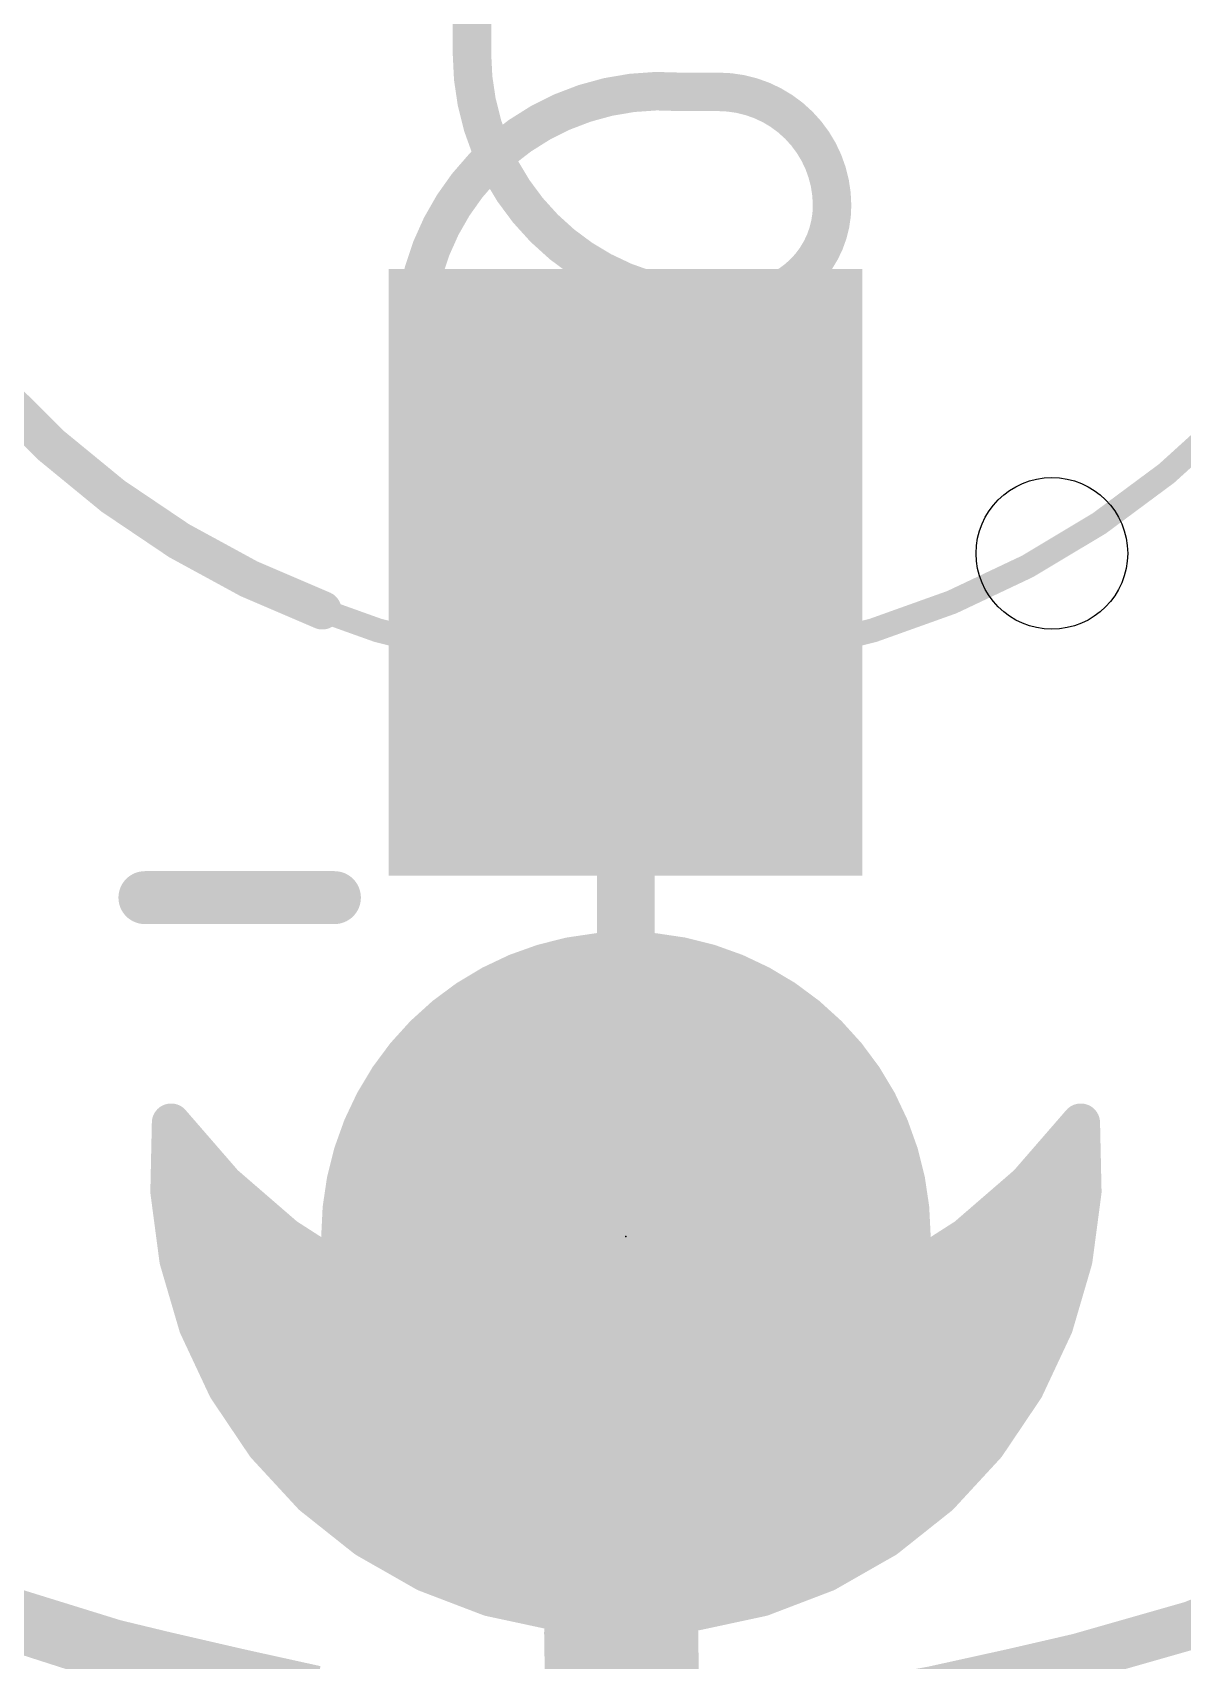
# Model space of a CAD drawing. Extents: x 0 to 107, y -24 to 80.
# Drawn here: x 27.35 to 33.42, y 4.23 to 12.82 of the extents above; entities that cross this region are included whole.
import ezdxf

# ---------------------------------------------------------------- set-up
doc = ezdxf.new("R2010")
doc.units = 0
for name, color, linetype in [('1', 12, 'CONTINUOUS'), ('16', 132, 'CONTINUOUS'), ('17', 110, 'CONTINUOUS'), ('20', 53, 'CONTINUOUS'), ('21', 53, 'CONTINUOUS'), ('22', 53, 'CONTINUOUS'), ('23', 53, 'CONTINUOUS'), ('51', 53, 'CONTINUOUS')]:
    doc.layers.add(name, color=color, linetype=linetype)

# ---------------------------------------------------------------- blocks, each defined once
blk = doc.blocks.new('RECT')
blk.add_solid([(-0.5, -0.5), (0.5, -0.5), (-0.5, 0.5), (0.5, 0.5)])
blk = doc.blocks.new('ROUNDP')
at = {"const_width": 0.5}
blk.add_lwpolyline([(0, -0.25, 1), (0, 0.25, 1), (0, -0.25)], format="xyb", dxfattribs=at)

msp = doc.modelspace()

# ---------------------------------------------------------------- linework, layer by layer
at = {"layer": '1'}
for points, const_width in [([(30.48, 9.97), (31.3974, 9.8808)], 0.3048), ([(30.4824, 9.9676), (30.48, 9.97)], 0.3048), ([(30.4824, 6.4658), (30.4824, 9.9676)], 0.3048), ([(28.0824, 7.0658), (28.0744, 6.7029)], 0.2032), ([(28.3627, 6.7429), (28.0824, 7.0658)], 0.2032), ([(32.8824, 7.0658), (32.6021, 6.7429)], 0.2032), ([(32.8904, 6.7029), (32.8824, 7.0658)], 0.2032), ([(28.079, 6.9088), (28.2187, 6.9088)], 0.2032), ([(32.7461, 6.9088), (32.8859, 6.9088)], 0.2032), ([(28.0744, 6.7029), (28.122, 6.3431)], 0.2032), ([(28.0745, 6.7056), (28.4058, 6.7056)], 0.2032), ([(28.6861, 6.4631), (28.3627, 6.7429)], 0.2032), ([(32.6021, 6.7429), (32.2787, 6.4631)], 0.2032), ([(32.559, 6.7056), (32.8903, 6.7056)], 0.2032), ([(32.8428, 6.3431), (32.8904, 6.7029)], 0.2032), ([(30.4824, 3.8265), (30.4824, 6.4658)], 0.3048), ([(28.1009, 6.5024), (28.6406, 6.5024)], 0.2032), ([(29.0459, 6.2321), (28.6861, 6.4631)], 0.2032), ([(32.2787, 6.4631), (31.9189, 6.2321)], 0.2032), ([(32.3242, 6.5024), (32.8638, 6.5024)], 0.2032), ([(28.122, 6.3431), (28.2241, 5.9948)], 0.2032), ([(32.7407, 5.9948), (32.8428, 6.3431)], 0.2032), ([(28.1349, 6.2992), (28.9413, 6.2992)], 0.2032), ([(32.0235, 6.2992), (32.8299, 6.2992)], 0.2032), ([(29.435, 6.0546), (29.0459, 6.2321)], 0.2032), ([(31.9189, 6.2321), (31.5298, 6.0546)], 0.2032), ([(28.1944, 6.096), (29.3442, 6.096)], 0.2032), ([(31.6206, 6.096), (32.7704, 6.096)], 0.2032), ([(29.8453, 5.9342), (29.435, 6.0546)], 0.2032), ([(31.5298, 6.0546), (31.1195, 5.9342)], 0.2032), ([(28.2241, 5.9948), (28.3781, 5.6662)], 0.2032), ([(30.2686, 5.8734), (29.8453, 5.9342)], 0.2032), ([(31.1195, 5.9342), (30.6962, 5.8734)], 0.2032), ([(32.5867, 5.6662), (32.7407, 5.9948)], 0.2032), ([(28.2719, 5.8928), (30.1337, 5.8928)], 0.2032), ([(30.6962, 5.8734), (30.2686, 5.8734)], 0.2032), ([(30.8311, 5.8928), (32.6929, 5.8928)], 0.2032), ([(28.3672, 5.6896), (32.5976, 5.6896)], 0.2032), ([(28.3781, 5.6662), (28.5807, 5.365)], 0.2032), ([(32.3841, 5.365), (32.5867, 5.6662)], 0.2032), ([(28.499, 5.4864), (32.4658, 5.4864)], 0.2032), ([(28.5807, 5.365), (28.8268, 5.0983)], 0.2032), ([(32.138, 5.0983), (32.3841, 5.365)], 0.2032), ([(28.6562, 5.2832), (32.3086, 5.2832)], 0.2032), ([(28.8268, 5.0983), (29.1109, 4.8724)], 0.2032), ([(28.8499, 5.08), (32.1149, 5.08)], 0.2032), ([(31.8539, 4.8724), (32.138, 5.0983)], 0.2032), ([(29.1053, 4.8768), (31.8595, 4.8768)], 0.2032), ([(29.1109, 4.8724), (29.4262, 4.6925)], 0.2032), ([(31.5386, 4.6925), (31.8539, 4.8724)], 0.2032), ([(29.4262, 4.6925), (29.7652, 4.563)], 0.2032), ([(29.4757, 4.6736), (31.4891, 4.6736)], 0.2032), ([(30.4657, 3.8098), (30.4571, 4.3815)], 0.8128), ([(31.1996, 4.563), (31.5386, 4.6925)], 0.2032), ([(29.7652, 4.563), (30.1201, 4.4868)], 0.2032), ([(30.8447, 4.4868), (31.1996, 4.563)], 0.2032), ([(30.1201, 4.4868), (30.4824, 4.4658)], 0.2032), ([(30.4031, 4.4704), (30.5617, 4.4704)], 0.2032), ([(30.4824, 4.4658), (30.8447, 4.4868)], 0.2032)]:
    msp.add_lwpolyline(points, dxfattribs=dict(at, const_width=const_width))
for points, const_width in [([(30.4874, 10.0458, 1), (30.4726, 9.8942)], 0.1524), ([(30.5339, 10.0239, 1), (30.4261, 9.9161)], 0.1524), ([(30.5586, 9.9676, 1), (30.4062, 9.9676)], 0.1524), ([(30.4285, 9.9137, 1), (30.5363, 10.0215)], 0.1524), ([(31.39, 9.805, 1), (31.4048, 9.9566)], 0.1524), ([(28.1332, 7.0647, 1), (28.0316, 7.0669)], 0.1016), ([(28.1208, 7.0991, 1), (28.044, 7.0325)], 0.1016), ([(32.9332, 7.0669, 1), (32.8316, 7.0647)], 0.1016), ([(32.9208, 7.0325, 1), (32.844, 7.0991)], 0.1016), ([(28.079, 6.9596, 1), (28.079, 6.858)], 0.1016), ([(28.2187, 6.858, 1), (28.2187, 6.9596)], 0.1016), ([(32.7461, 6.9596, 1), (32.7461, 6.858)], 0.1016), ([(32.8859, 6.858, 1), (32.8859, 6.9596)], 0.1016), ([(28.0745, 6.7564, 1), (28.0745, 6.6548)], 0.1016), ([(28.1248, 6.7096, 1), (28.0241, 6.6963)], 0.1016), ([(28.3959, 6.7813, 1), (28.3295, 6.7044)], 0.1016), ([(28.3243, 6.7096, 1), (28.4011, 6.7762)], 0.1016), ([(28.4058, 6.6548, 1), (28.4058, 6.7564)], 0.1016), ([(32.559, 6.7564, 1), (32.559, 6.6548)], 0.1016), ([(32.5637, 6.7762, 1), (32.6405, 6.7096)], 0.1016), ([(32.6353, 6.7044, 1), (32.5689, 6.7813)], 0.1016), ([(32.9407, 6.6963, 1), (32.84, 6.7096)], 0.1016), ([(32.8903, 6.6548, 1), (32.8903, 6.7564)], 0.1016), ([(28.0236, 6.7041, 1), (28.1252, 6.7018)], 0.1016), ([(32.8396, 6.7018, 1), (32.9412, 6.7041)], 0.1016), ([(30.5586, 6.4658, 1), (30.4062, 6.4658)], 0.1524), ([(28.1009, 6.5532, 1), (28.1009, 6.4516)], 0.1016), ([(28.7135, 6.5058, 1), (28.6586, 6.4203)], 0.1016), ([(28.6406, 6.4516, 1), (28.6406, 6.5532)], 0.1016), ([(28.6528, 6.4246, 1), (28.7193, 6.5015)], 0.1016), ([(30.4062, 6.4658, 1), (30.5586, 6.4658)], 0.1524), ([(32.2455, 6.5015, 1), (32.312, 6.4246)], 0.1016), ([(32.3062, 6.4203, 1), (32.2513, 6.5058)], 0.1016), ([(32.3242, 6.5532, 1), (32.3242, 6.4516)], 0.1016), ([(32.8638, 6.4516, 1), (32.8638, 6.5532)], 0.1016), ([(28.1708, 6.3574, 1), (28.0733, 6.3288)], 0.1016), ([(32.8915, 6.3288, 1), (32.794, 6.3574)], 0.1016), ([(28.0717, 6.3365, 1), (28.1724, 6.3498)], 0.1016), ([(28.1349, 6.35, 1), (28.1349, 6.2484)], 0.1016), ([(28.9413, 6.2484, 1), (28.9413, 6.35)], 0.1016), ([(32.0235, 6.35, 1), (32.0235, 6.2484)], 0.1016), ([(32.7924, 6.3498, 1), (32.8931, 6.3365)], 0.1016), ([(32.8299, 6.2484, 1), (32.8299, 6.35)], 0.1016), ([(29.067, 6.2783, 1), (29.0249, 6.1858)], 0.1016), ([(29.0185, 6.1893, 1), (29.0734, 6.2748)], 0.1016), ([(31.8914, 6.2748, 1), (31.9463, 6.1893)], 0.1016), ([(31.9399, 6.1858, 1), (31.8978, 6.2783)], 0.1016), ([(28.1944, 6.1468, 1), (28.1944, 6.0452)], 0.1016), ([(29.3442, 6.0452, 1), (29.3442, 6.1468)], 0.1016), ([(31.6206, 6.1468, 1), (31.6206, 6.0452)], 0.1016), ([(32.7704, 6.0452, 1), (32.7704, 6.1468)], 0.1016), ([(29.4493, 6.1033, 1), (29.4207, 6.0058)], 0.1016), ([(29.4139, 6.0084, 1), (29.4561, 6.1008)], 0.1016), ([(31.5087, 6.1008, 1), (31.5509, 6.0084)], 0.1016), ([(31.5441, 6.0058, 1), (31.5155, 6.1033)], 0.1016), ([(28.2701, 6.0164, 1), (28.1781, 5.9733)], 0.1016), ([(28.1753, 5.9805, 1), (28.2728, 6.0091)], 0.1016), ([(29.8525, 5.9845, 1), (29.8381, 5.8839)], 0.1016), ([(29.831, 5.8855, 1), (29.8596, 5.983)], 0.1016), ([(31.1052, 5.983, 1), (31.1338, 5.8855)], 0.1016), ([(31.1267, 5.8839, 1), (31.1123, 5.9845)], 0.1016), ([(32.692, 6.0091, 1), (32.7895, 5.9805)], 0.1016), ([(32.7867, 5.9733, 1), (32.6947, 6.0164)], 0.1016), ([(28.2719, 5.9436, 1), (28.2719, 5.842)], 0.1016), ([(30.1337, 5.842, 1), (30.1337, 5.9436)], 0.1016), ([(30.2686, 5.9242, 1), (30.2686, 5.8226)], 0.1016), ([(30.2614, 5.8231, 1), (30.2758, 5.9237)], 0.1016), ([(30.689, 5.9237, 1), (30.7034, 5.8231)], 0.1016), ([(30.6962, 5.8226, 1), (30.6962, 5.9242)], 0.1016), ([(30.8311, 5.9436, 1), (30.8311, 5.842)], 0.1016), ([(32.6929, 5.842, 1), (32.6929, 5.9436)], 0.1016), ([(28.3672, 5.7404, 1), (28.3672, 5.6388)], 0.1016), ([(28.4203, 5.6945, 1), (28.336, 5.6379)], 0.1016), ([(32.6288, 5.6379, 1), (32.5445, 5.6945)], 0.1016), ([(32.5976, 5.6388, 1), (32.5976, 5.7404)], 0.1016), ([(28.3321, 5.6446, 1), (28.4241, 5.6878)], 0.1016), ([(32.5407, 5.6878, 1), (32.6327, 5.6446)], 0.1016), ([(28.499, 5.5372, 1), (28.499, 5.4356)], 0.1016), ([(32.4658, 5.4356, 1), (32.4658, 5.5372)], 0.1016), ([(28.618, 5.3995, 1), (28.5433, 5.3305)], 0.1016), ([(28.5385, 5.3367, 1), (28.6228, 5.3934)], 0.1016), ([(32.342, 5.3934, 1), (32.4263, 5.3367)], 0.1016), ([(32.4215, 5.3305, 1), (32.3468, 5.3995)], 0.1016), ([(28.6562, 5.334, 1), (28.6562, 5.2324)], 0.1016), ([(32.3086, 5.2324, 1), (32.3086, 5.334)], 0.1016), ([(28.8585, 5.1381, 1), (28.7952, 5.0586)], 0.1016), ([(28.7895, 5.0639, 1), (28.8642, 5.1328)], 0.1016), ([(28.8499, 5.1308, 1), (28.8499, 5.0292)], 0.1016), ([(32.1006, 5.1328, 1), (32.1753, 5.0639)], 0.1016), ([(32.1696, 5.0586, 1), (32.1063, 5.1381)], 0.1016), ([(32.1149, 5.0292, 1), (32.1149, 5.1308)], 0.1016), ([(29.1053, 4.9276, 1), (29.1053, 4.826)], 0.1016), ([(29.1361, 4.9165, 1), (29.0857, 4.8283)], 0.1016), ([(29.0793, 4.8326, 1), (29.1425, 4.9121)], 0.1016), ([(31.8223, 4.9121, 1), (31.8855, 4.8326)], 0.1016), ([(31.8791, 4.8283, 1), (31.8287, 4.9165)], 0.1016), ([(31.8595, 4.826, 1), (31.8595, 4.9276)], 0.1016), ([(29.4443, 4.74, 1), (29.408, 4.6451)], 0.1016), ([(29.401, 4.6484, 1), (29.4513, 4.7367)], 0.1016), ([(29.4757, 4.7244, 1), (29.4757, 4.6228)], 0.1016), ([(30.6603, 4.3846, 1), (30.2539, 4.3784)], 0.4064), ([(31.5135, 4.7367, 1), (31.5638, 4.6484)], 0.1016), ([(31.4891, 4.6228, 1), (31.4891, 4.7244)], 0.1016), ([(31.5568, 4.6451, 1), (31.5205, 4.74)], 0.1016), ([(29.7759, 4.6127, 1), (29.7545, 4.5133)], 0.1016), ([(29.7471, 4.5156, 1), (29.7833, 4.6105)], 0.1016), ([(31.1815, 4.6105, 1), (31.2177, 4.5156)], 0.1016), ([(31.2103, 4.5133, 1), (31.1889, 4.6127)], 0.1016), ([(30.123, 4.5375, 1), (30.1171, 4.4361)], 0.1016), ([(30.1094, 4.4372, 1), (30.1307, 4.5365)], 0.1016), ([(30.4031, 4.5212, 1), (30.4031, 4.4196)], 0.1016), ([(30.4795, 4.5165, 1), (30.4853, 4.4151)], 0.1016), ([(30.4795, 4.4151, 1), (30.4853, 4.5165)], 0.1016), ([(30.5617, 4.4196, 1), (30.5617, 4.5212)], 0.1016), ([(30.8341, 4.5365, 1), (30.8554, 4.4372)], 0.1016), ([(30.8477, 4.4361, 1), (30.8418, 4.5375)], 0.1016)]:
    msp.add_lwpolyline(points, format="xyb", dxfattribs=dict(at, const_width=const_width))
at = {"layer": '16'}
for points, const_width in [([(21.858, 8.7868, 0.4142), (35.2164, 5.2074)], 0.254), ([(28.1332, 7.0647, 1), (28.0316, 7.0669)], 0.1016), ([(28.1208, 7.0991, 1), (28.044, 7.0325)], 0.1016), ([(32.9332, 7.0669, 1), (32.8316, 7.0647)], 0.1016), ([(32.9208, 7.0325, 1), (32.844, 7.0991)], 0.1016), ([(28.0789, 6.9596, 1), (28.0789, 6.858)], 0.1016), ([(28.2187, 6.858, 1), (28.2187, 6.9596)], 0.1016), ([(32.7461, 6.9596, 1), (32.7461, 6.858)], 0.1016), ([(32.8859, 6.858, 1), (32.8859, 6.9596)], 0.1016), ([(28.0745, 6.7564, 1), (28.0745, 6.6548)], 0.1016), ([(28.1248, 6.7096, 1), (28.0241, 6.6963)], 0.1016), ([(28.3959, 6.7813, 1), (28.3295, 6.7044)], 0.1016), ([(28.3243, 6.7096, 1), (28.4011, 6.7762)], 0.1016), ([(28.4058, 6.6548, 1), (28.4058, 6.7564)], 0.1016), ([(32.559, 6.7564, 1), (32.559, 6.6548)], 0.1016), ([(32.5637, 6.7762, 1), (32.6405, 6.7096)], 0.1016), ([(32.6353, 6.7044, 1), (32.5689, 6.7813)], 0.1016), ([(32.9407, 6.6963, 1), (32.84, 6.7096)], 0.1016), ([(32.8903, 6.6548, 1), (32.8903, 6.7564)], 0.1016), ([(28.0236, 6.7041, 1), (28.1252, 6.7018)], 0.1016), ([(32.8396, 6.7018, 1), (32.9412, 6.7041)], 0.1016), ([(28.101, 6.5532, 1), (28.101, 6.4516)], 0.1016), ([(28.7135, 6.5058, 1), (28.6586, 6.4203)], 0.1016), ([(28.6406, 6.4516, 1), (28.6406, 6.5532)], 0.1016), ([(28.6528, 6.4246, 1), (28.7193, 6.5015)], 0.1016), ([(32.2455, 6.5015, 1), (32.312, 6.4246)], 0.1016), ([(32.3062, 6.4203, 1), (32.2513, 6.5058)], 0.1016), ([(32.3242, 6.5532, 1), (32.3242, 6.4516)], 0.1016), ([(32.8639, 6.4516, 1), (32.8639, 6.5532)], 0.1016), ([(28.1708, 6.3574, 1), (28.0733, 6.3288)], 0.1016), ([(32.8915, 6.3288, 1), (32.794, 6.3574)], 0.1016), ([(28.0717, 6.3365, 1), (28.1724, 6.3498)], 0.1016), ([(28.1349, 6.35, 1), (28.1349, 6.2484)], 0.1016), ([(28.9413, 6.2484, 1), (28.9413, 6.35)], 0.1016), ([(32.0235, 6.35, 1), (32.0235, 6.2484)], 0.1016), ([(32.7924, 6.3498, 1), (32.8931, 6.3365)], 0.1016), ([(32.8299, 6.2484, 1), (32.8299, 6.35)], 0.1016), ([(29.067, 6.2783, 1), (29.0249, 6.1858)], 0.1016), ([(29.0185, 6.1893, 1), (29.0734, 6.2748)], 0.1016), ([(31.8914, 6.2748, 1), (31.9463, 6.1893)], 0.1016), ([(31.9399, 6.1858, 1), (31.8978, 6.2783)], 0.1016), ([(28.1944, 6.1468, 1), (28.1944, 6.0452)], 0.1016), ([(29.3442, 6.0452, 1), (29.3442, 6.1468)], 0.1016), ([(31.6206, 6.1468, 1), (31.6206, 6.0452)], 0.1016), ([(32.7704, 6.0452, 1), (32.7704, 6.1468)], 0.1016), ([(29.4493, 6.1033, 1), (29.4207, 6.0058)], 0.1016), ([(29.4139, 6.0084, 1), (29.4561, 6.1008)], 0.1016), ([(31.5087, 6.1008, 1), (31.5509, 6.0084)], 0.1016), ([(31.5441, 6.0058, 1), (31.5155, 6.1033)], 0.1016), ([(28.2701, 6.0164, 1), (28.1781, 5.9733)], 0.1016), ([(28.1753, 5.9805, 1), (28.2728, 6.0091)], 0.1016), ([(29.8525, 5.9845, 1), (29.8381, 5.8839)], 0.1016), ([(29.831, 5.8855, 1), (29.8596, 5.983)], 0.1016), ([(31.1052, 5.983, 1), (31.1338, 5.8855)], 0.1016), ([(31.1267, 5.8839, 1), (31.1123, 5.9845)], 0.1016), ([(32.692, 6.0091, 1), (32.7895, 5.9805)], 0.1016), ([(32.7867, 5.9733, 1), (32.6947, 6.0164)], 0.1016), ([(28.2719, 5.9436, 1), (28.2719, 5.842)], 0.1016), ([(30.1337, 5.842, 1), (30.1337, 5.9436)], 0.1016), ([(30.2686, 5.9242, 1), (30.2686, 5.8226)], 0.1016), ([(30.2614, 5.8231, 1), (30.2758, 5.9237)], 0.1016), ([(30.689, 5.9237, 1), (30.7034, 5.8231)], 0.1016), ([(30.6962, 5.8226, 1), (30.6962, 5.9242)], 0.1016), ([(30.8311, 5.9436, 1), (30.8311, 5.842)], 0.1016), ([(32.6929, 5.842, 1), (32.6929, 5.9436)], 0.1016), ([(28.3672, 5.7404, 1), (28.3672, 5.6388)], 0.1016), ([(28.4203, 5.6945, 1), (28.336, 5.6379)], 0.1016), ([(32.6288, 5.6379, 1), (32.5445, 5.6945)], 0.1016), ([(32.5976, 5.6388, 1), (32.5976, 5.7404)], 0.1016), ([(28.3321, 5.6446, 1), (28.4241, 5.6878)], 0.1016), ([(32.5407, 5.6878, 1), (32.6327, 5.6446)], 0.1016), ([(28.499, 5.5372, 1), (28.499, 5.4356)], 0.1016), ([(32.4658, 5.4356, 1), (32.4658, 5.5372)], 0.1016), ([(28.618, 5.3995, 1), (28.5433, 5.3305)], 0.1016), ([(28.5385, 5.3367, 1), (28.6228, 5.3934)], 0.1016), ([(32.342, 5.3934, 1), (32.4263, 5.3367)], 0.1016), ([(32.4215, 5.3305, 1), (32.3468, 5.3995)], 0.1016), ([(28.6562, 5.334, 1), (28.6562, 5.2324)], 0.1016), ([(32.3086, 5.2324, 1), (32.3086, 5.334)], 0.1016), ([(28.8585, 5.1381, 1), (28.7952, 5.0586)], 0.1016), ([(28.7895, 5.0639, 1), (28.8642, 5.1328)], 0.1016), ([(28.8499, 5.1308, 1), (28.8499, 5.0292)], 0.1016), ([(32.1006, 5.1328, 1), (32.1753, 5.0639)], 0.1016), ([(32.1696, 5.0586, 1), (32.1063, 5.1381)], 0.1016), ([(32.1149, 5.0292, 1), (32.1149, 5.1308)], 0.1016), ([(29.1054, 4.9276, 1), (29.1054, 4.826)], 0.1016), ([(29.1361, 4.9165, 1), (29.0857, 4.8283)], 0.1016), ([(29.0793, 4.8326, 1), (29.1425, 4.9121)], 0.1016), ([(31.8223, 4.9121, 1), (31.8855, 4.8326)], 0.1016), ([(31.8791, 4.8283, 1), (31.8287, 4.9165)], 0.1016), ([(31.8595, 4.826, 1), (31.8595, 4.9276)], 0.1016), ([(29.4443, 4.74, 1), (29.408, 4.6451)], 0.1016), ([(29.401, 4.6484, 1), (29.4513, 4.7367)], 0.1016), ([(29.4757, 4.7244, 1), (29.4757, 4.6228)], 0.1016), ([(31.5135, 4.7367, 1), (31.5638, 4.6484)], 0.1016), ([(31.4891, 4.6228, 1), (31.4891, 4.7244)], 0.1016), ([(31.5568, 4.6451, 1), (31.5205, 4.74)], 0.1016), ([(29.7759, 4.6127, 1), (29.7545, 4.5133)], 0.1016), ([(29.7471, 4.5156, 1), (29.7833, 4.6105)], 0.1016), ([(31.1815, 4.6105, 1), (31.2177, 4.5156)], 0.1016), ([(31.2103, 4.5133, 1), (31.1889, 4.6127)], 0.1016), ([(30.123, 4.5375, 1), (30.1171, 4.4361)], 0.1016), ([(30.1094, 4.4372, 1), (30.1307, 4.5365)], 0.1016), ([(30.4032, 4.5212, 1), (30.4032, 4.4196)], 0.1016), ([(30.4795, 4.5165, 1), (30.4853, 4.4151)], 0.1016), ([(30.4795, 4.4151, 1), (30.4853, 4.5165)], 0.1016), ([(30.5617, 4.4196, 1), (30.5617, 4.5212)], 0.1016), ([(30.8341, 4.5365, 1), (30.8554, 4.4372)], 0.1016), ([(30.8477, 4.4361, 1), (30.8418, 4.5375)], 0.1016)]:
    msp.add_lwpolyline(points, format="xyb", dxfattribs=dict(at, const_width=const_width))
at = {"layer": '16', "const_width": 0.2032}
for points in [[(28.0744, 6.7029), (28.0824, 7.0658)], [(28.0824, 7.0658), (28.3627, 6.7429)], [(32.6021, 6.7429), (32.8824, 7.0658)], [(32.8824, 7.0658), (32.8904, 6.7029)], [(28.0789, 6.9088), (28.2187, 6.9088)], [(32.7461, 6.9088), (32.8859, 6.9088)], [(28.122, 6.3431), (28.0744, 6.7029)], [(28.0745, 6.7056), (28.4058, 6.7056)], [(28.3627, 6.7429), (28.6861, 6.4631)], [(32.2787, 6.4631), (32.6021, 6.7429)], [(32.559, 6.7056), (32.8903, 6.7056)], [(32.8904, 6.7029), (32.8428, 6.3431)], [(28.101, 6.5024), (28.6406, 6.5024)], [(28.6861, 6.4631), (29.0459, 6.2321)], [(31.9189, 6.2321), (32.2787, 6.4631)], [(32.3242, 6.5024), (32.8639, 6.5024)], [(28.2241, 5.9948), (28.122, 6.3431)], [(32.8428, 6.3431), (32.7407, 5.9948)], [(28.1349, 6.2992), (28.9413, 6.2992)], [(32.0235, 6.2992), (32.8299, 6.2992)], [(29.0459, 6.2321), (29.435, 6.0546)], [(31.5298, 6.0546), (31.9189, 6.2321)], [(28.1944, 6.096), (29.3442, 6.096)], [(31.6206, 6.096), (32.7704, 6.096)], [(29.435, 6.0546), (29.8453, 5.9342)], [(31.1195, 5.9342), (31.5298, 6.0546)], [(28.3781, 5.6662), (28.2241, 5.9948)], [(29.8453, 5.9342), (30.2686, 5.8734)], [(30.6962, 5.8734), (31.1195, 5.9342)], [(32.7407, 5.9948), (32.5867, 5.6662)], [(28.2719, 5.8928), (30.1337, 5.8928)], [(30.2686, 5.8734), (30.6962, 5.8734)], [(30.8311, 5.8928), (32.6929, 5.8928)], [(28.3672, 5.6896), (32.5976, 5.6896)], [(28.5807, 5.365), (28.3781, 5.6662)], [(32.5867, 5.6662), (32.3841, 5.365)], [(28.499, 5.4864), (32.4658, 5.4864)], [(28.8268, 5.0983), (28.5807, 5.365)], [(32.3841, 5.365), (32.138, 5.0983)], [(28.6562, 5.2832), (32.3086, 5.2832)], [(29.1109, 4.8724), (28.8268, 5.0983)], [(28.8499, 5.08), (32.1149, 5.08)], [(32.138, 5.0983), (31.8539, 4.8724)], [(29.1054, 4.8768), (31.8595, 4.8768)], [(29.4262, 4.6925), (29.1109, 4.8724)], [(31.8539, 4.8724), (31.5386, 4.6925)], [(29.7652, 4.563), (29.4262, 4.6925)], [(29.4757, 4.6736), (31.4891, 4.6736)], [(31.5386, 4.6925), (31.1996, 4.563)], [(30.1201, 4.4868), (29.7652, 4.563)], [(31.1996, 4.563), (30.8447, 4.4868)], [(30.4824, 4.4658), (30.1201, 4.4868)], [(30.4032, 4.4704), (30.5617, 4.4704)], [(30.8447, 4.4868), (30.4824, 4.4658)]]:
    msp.add_lwpolyline(points, dxfattribs=at)
at = {"layer": '20'}
for points, const_width in [([(23.8506, 6.477, 0.1283), (27.7876, 4.3435)], 0.2032), ([(33.1724, 4.3435, 0.1283), (37.1094, 6.477)], 0.2032), ([(33.1724, 4.3434, 0.1283), (37.1094, 6.4769)], 0.2032), ([(25.9334, 5.0546, 0.0493), (27.7877, 4.3434)], 0.2032), ([(25.9334, 5.0546, 0.0493), (27.6606, 4.3688)], 0.2032), ([(27.6504, 4.3764, 0.0074), (28.8493, 4.0996)], 0.2032), ([(27.6626, 4.4257, 1), (27.6382, 4.3271)], 0.1016), ([(27.6466, 4.32, 1), (27.6746, 4.4176)], 0.1016), ([(32.1107, 4.0996, 0.0074), (33.3096, 4.3764)], 0.2032), ([(33.3218, 4.3271, 1), (33.2974, 4.4257)], 0.1016), ([(27.7743, 4.2944, 1), (27.8011, 4.3924)], 0.1016), ([(27.7755, 4.2942, 1), (27.7997, 4.3928)], 0.1016), ([(33.1603, 4.3928, 1), (33.1845, 4.2942)], 0.1016), ([(33.1603, 4.3927, 1), (33.1845, 4.2941)], 0.1016)]:
    msp.add_lwpolyline(points, format="xyb", dxfattribs=dict(at, const_width=const_width))
msp.add_circle((32.73, 10.07), 0.4, dxfattribs=at)
at = {"layer": '21'}
for points, const_width in [([(26.162, 15.24, 0.3946), (28.88, 9.77)], 0.2032), ([(28.8622, 9.7224, 1), (28.8978, 9.8176)], 0.1016), ([(27.9442, 8.3235, 1), (27.9442, 8.1838)], 0.1397), ([(28.9441, 8.1838, 1), (28.9441, 8.3235)], 0.1397)]:
    msp.add_lwpolyline(points, format="xyb", dxfattribs=dict(at, const_width=const_width))
at = {"layer": '21', "const_width": 0.2794}
msp.add_lwpolyline([(27.9442, 8.2536), (28.9441, 8.2536)], dxfattribs=at)
at = {"layer": '22', "const_width": 0.2032}
for points in [[(29.67, 12.705), (29.67, 13.505)], [(30.97, 12.505), (30.77, 12.505)], [(31.07, 11.405), (30.97, 11.405)]]:
    msp.add_lwpolyline(points, dxfattribs=at)
at = {"layer": '22'}
for points, const_width in [([(29.67, 12.705, 0.4142), (30.97, 11.405)], 0.2032), ([(29.7208, 12.705, 1), (29.6192, 12.705)], 0.1016), ([(29.6192, 12.705, 1), (29.7208, 12.705)], 0.1016), ([(30.77, 12.505, 0.4142), (29.37, 11.305)], 0.2032), ([(30.77, 12.5558, 1), (30.77, 12.4542)], 0.1016), ([(30.7661, 12.4543, 1), (30.7739, 12.5557)], 0.1016), ([(31.57, 11.905, 0.4142), (30.97, 12.505)], 0.2032), ([(30.97, 12.5558, 1), (30.97, 12.4542)], 0.1016), ([(30.97, 12.4542, 1), (30.97, 12.5558)], 0.1016), ([(31.07, 11.405, 0.4142), (31.57, 11.905)], 0.2032), ([(31.6208, 11.905, 1), (31.5192, 11.905)], 0.1016), ([(31.5192, 11.905, 1), (31.6208, 11.905)], 0.1016), ([(30.97, 11.4558, 1), (30.97, 11.3542)], 0.1016), ([(30.97, 11.3542, 1), (30.97, 11.4558)], 0.1016), ([(31.07, 11.4558, 1), (31.07, 11.3542)], 0.1016), ([(31.07, 11.3542, 1), (31.07, 11.4558)], 0.1016), ([(29.3193, 11.3089, 1), (29.4207, 11.3011)], 0.1016)]:
    msp.add_lwpolyline(points, format="xyb", dxfattribs=dict(at, const_width=const_width))
at = {"layer": '23'}
msp.add_point((30.4824, 6.4658), dxfattribs=at)
at = {"layer": '51', "const_width": 0.127}
msp.add_lwpolyline([(30.48, 9.47, 1), (30.48, 18.47, 1), (30.48, 9.47)], format="xyb", dxfattribs=at)

# ---------------------------------------------------------------- block references
at = {"layer": '1', "xscale": 3.2, "yscale": 2.5, "rotation": 90}
msp.add_blockref('RECT', (30.48, 9.97), dxfattribs=at)
at = {"layer": '17', "xscale": 3.216, "yscale": 3.216, "rotation": 90}
msp.add_blockref('ROUNDP', (30.4824, 6.4658), dxfattribs=at)
msp.add_blockref('ROUNDP', (30.4824, 6.4658), dxfattribs=at)

doc.saveas('drawing.dxf')
